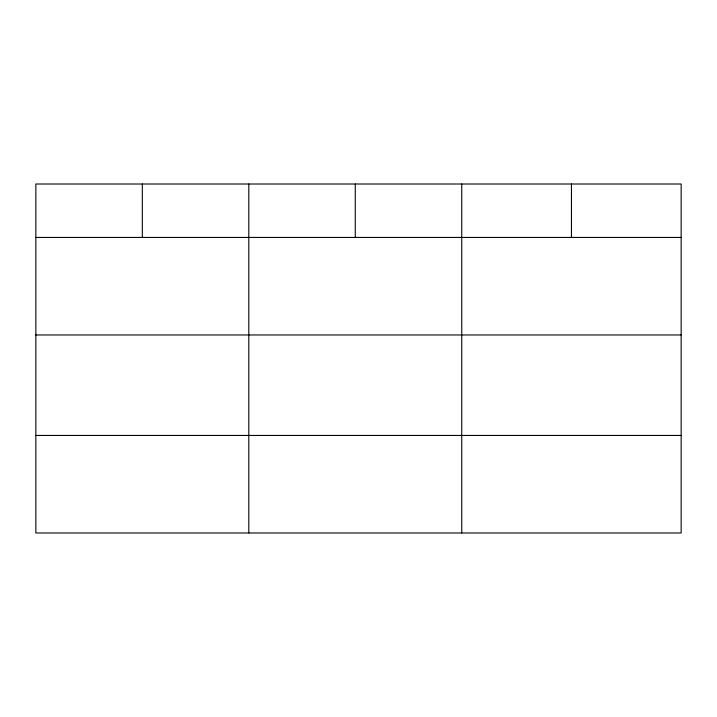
<?xml version="1.0" encoding="UTF-8"?>
<svg xmlns="http://www.w3.org/2000/svg" width="717" height="717" viewBox="0 0 717 717"><rect width="100%" height="100%" fill="white"/><g stroke="black" fill="none" stroke-linecap="round" stroke-linejoin="round"><path stroke-width="1.08" d="M681.15 334.964L681.15 184.009L35.85 184.009L35.85 532.991L681.15 532.991L681.15 334.964L35.85 334.964M35.85 237.435L681.15 237.435M35.85 435.452L681.15 435.452M571.449 184.009L571.449 237.435M461.748 184.009L461.748 532.991M355.273 184.009L355.273 237.435M248.799 184.009L248.799 532.991M142.325 184.009L142.325 237.435"/></g></svg>
